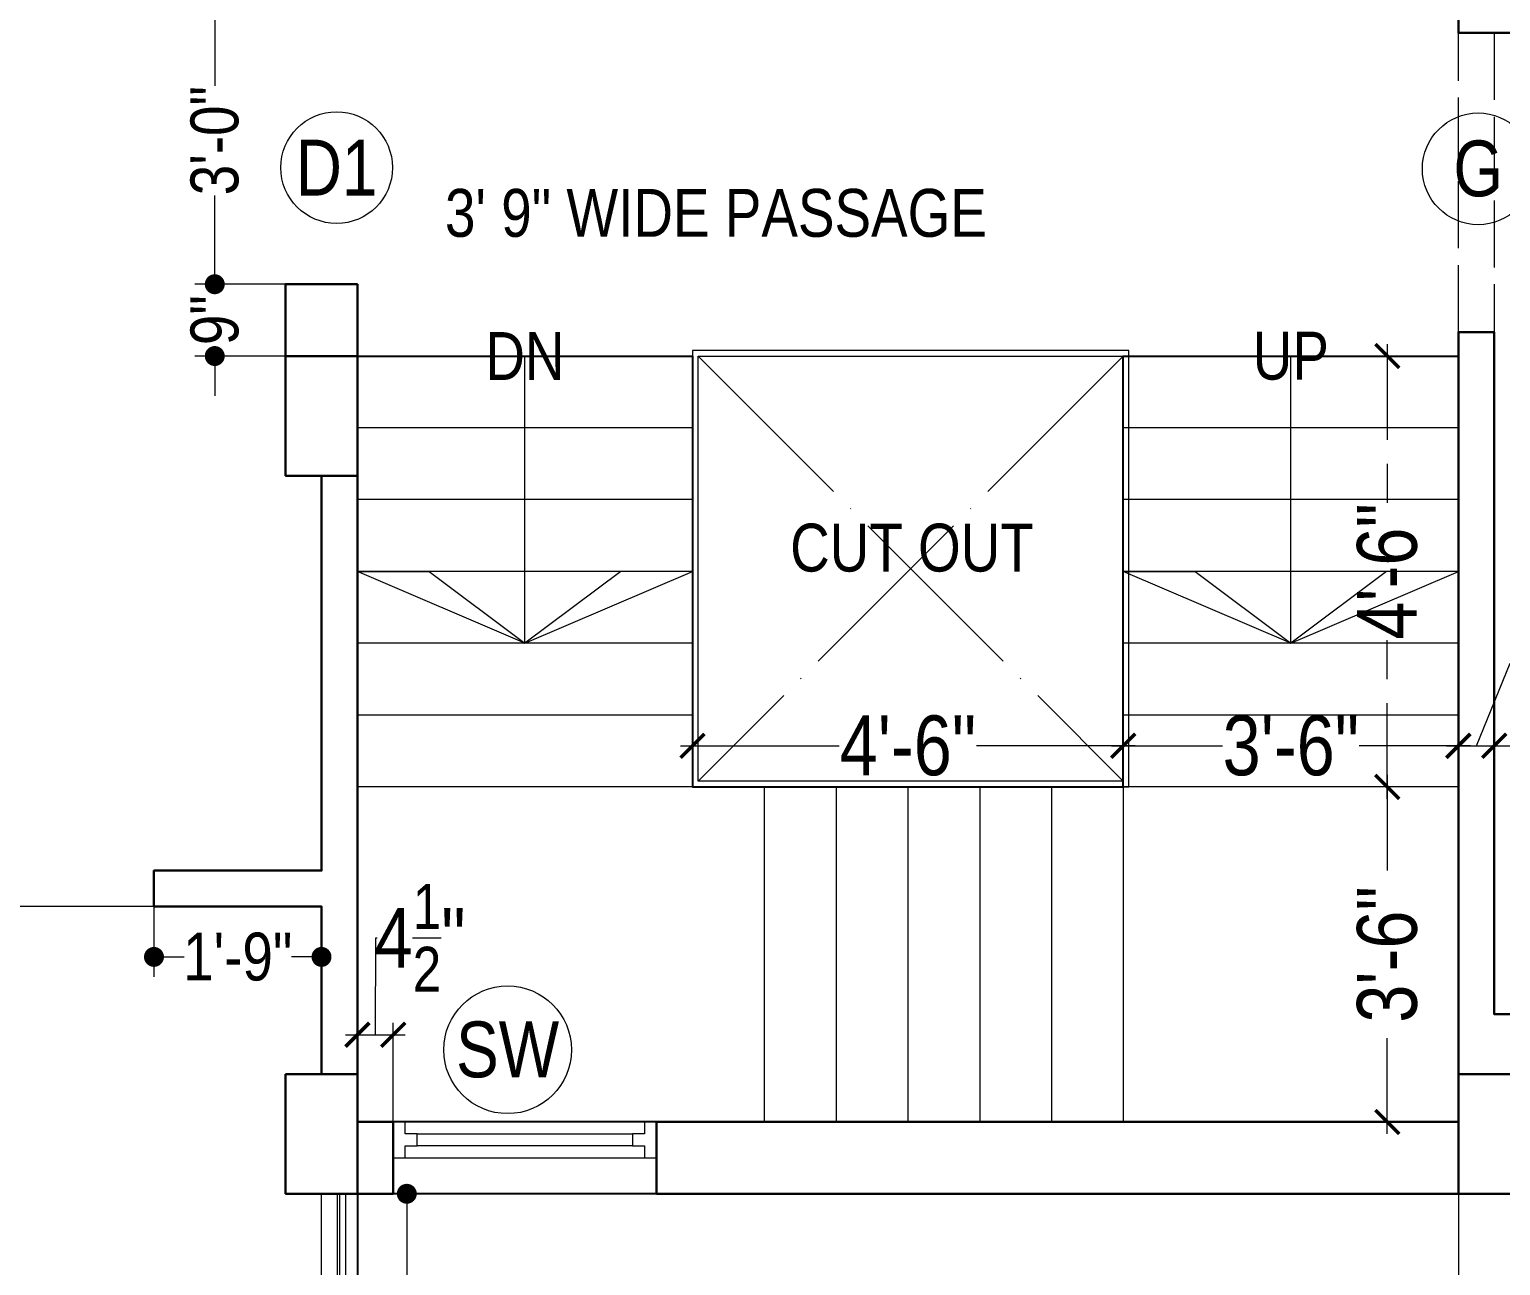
# Model space of a CAD drawing. Header units: millimetres. Extents: x 56222 to 162971, y -175692 to -121287.
# Drawn here: x 156064.4 to 156248.8, y -172620.6 to -172465.7 of the extents above; entities that cross this region are included whole.
import ezdxf

# ---------------------------------------------------------------- set-up
doc = ezdxf.new("R2010")
doc.units = ezdxf.units.MM
doc.header["$MEASUREMENT"] = 0
doc.header["$PDMODE"] = 35
doc.linetypes.add('ACAD_ISO02W100', pattern=[15, 12, -3])
doc.linetypes.add('ACAD_ISO04W100', pattern=[30, 24, -3, 0, -3])
doc.layers.get('Defpoints').update_dxf_attribs({"color": 220})
for name, color, linetype, lineweight in [('COLUMN', 1, 'Continuous', 30), ('ELEVATION', 250, 'Continuous', 9), ('FIRST FLOOR', 7, 'Continuous', 9), ('FIRST FLOOR ( DIM )', 250, 'Continuous', 9), ('FIRST FLOOR ( TEXT )', 7, 'Continuous', 9), ('FIRST FLOOR_( D - W & RAILING )', 251, 'Continuous', 9), ('FIRST FLOOR_( PLine )_', 251, 'Continuous', 30), ('FIRST FLOOR_( STAIR )', 251, 'Continuous', 9), ('GROUND FLOOR', 7, 'Continuous', 9), ('GROUND FLOOR  ( DIM )', 7, 'Continuous', 9), ('GROUND FLOOR ( DW_RAIL )', 7, 'Continuous', 9), ('SECOND FLOOR', 7, 'Continuous', 9), ('SECOND FLOOR ( TEXT )', 7, 'Continuous', 9), ('SECTION', 7, 'Continuous', 9), ('XX~STR BEAM', 5, 'ACAD_ISO02W100', 9)]:
    doc.layers.add(name, color=color, linetype=linetype, lineweight=lineweight)
doc.layers.add('XX~SLAB ( PLINE )', color=251, linetype='Continuous', plot=False)
doc.styles.add('Cn BT~6', font='swissc.ttf', dxfattribs={"height": 6})
doc.styles.add("Cn_BT_0'-0", font='swissc.ttf')
doc.styles.add('Cn_BT_7', font='swissc.ttf', dxfattribs={"height": 7})
doc.styles.add('Cn_BT_7½', font='swissc.ttf', dxfattribs={"height": 7.5})
doc.styles.add('KATHA', font='swissc.ttf')
doc.dimstyles.new('Cn BT~6', dxfattribs={"dimtxt": 0.18, "dimasz": 2.5, "dimexe": 2.5, "dimexo": 0, "dimgap": 0.09, "dimtad": 0, "dimdec": 3, "dimzin": 3, "dimdsep": 46, "dimlunit": 4, "dimtxsty": 'Cn BT~6', "dimblk": 'DOT', "dimcen": 0.09, "dimdle": 2, "dimclrd": 250, "dimclre": 250, "dimclrt": 5, "dimadec": 0, "dimazin": 0, "dimtfac": 0.75, "dimtdec": 3, "dimtofl": 0, "dimtmove": 0, "dimatfit": 3, "dimfxl": 1, "dimtolj": 1, "dimtzin": 0, "dimlwd": 15, "dimlwe": 15, "dimarcsym": 0})
doc.dimstyles.new('Cn_BT_7½', dxfattribs={"dimtxt": 9, "dimasz": 3, "dimexe": 1.5, "dimexo": 0, "dimgap": 0.09, "dimtad": 0, "dimdec": 3, "dimzin": 3, "dimdsep": 46, "dimlunit": 4, "dimtxsty": 'Cn_BT_7½', "dimblk": 'ARCHTICK', "dimcen": 0.09, "dimdle": 1.5, "dimclrd": 251, "dimclre": 251, "dimclrt": 14, "dimadec": 0, "dimazin": 0, "dimtfac": 0.75, "dimtdec": 3, "dimtofl": 0, "dimtmove": 0, "dimatfit": 3, "dimfxl": 0, "dimtolj": 1, "dimtzin": 0, "dimlwd": 15, "dimlwe": 15, "dimarcsym": 0})

# ---------------------------------------------------------------- blocks, each defined once
blk = doc.blocks.new('_ArchTick')
at = {"color": 0, "linetype": 'ByBlock', "const_width": 0.15}
blk.add_lwpolyline([(-0.5, -0.5), (0.5, 0.5)], dxfattribs=at)
blk = doc.blocks.new('*D222')
at = {"layer": 'Defpoints', "color": 0, "transparency": 16777216}
for p in [(156243.53, -172555.47), (156201.53, -172559.83), (156243.53, -172559.83)]:
    blk.add_point(p, dxfattribs=at)
at = {"layer": 'FIRST FLOOR ( DIM )', "color": 251, "lineweight": 15, "transparency": 16777216}
for p, q in [((156200.03, -172555.47), (156213.98, -172555.47)), ((156201.53, -172559.83), (156201.53, -172553.97)), ((156245.03, -172555.47), (156231.08, -172555.47)), ((156243.53, -172559.83), (156243.53, -172553.97))]:
    blk.add_line(p, q, dxfattribs=at)
at = {"layer": 'FIRST FLOOR ( DIM )', "color": 251, "lineweight": 15, "transparency": 16777216, "xscale": 3, "yscale": 3, "zscale": 3, "rotation": 180}
blk.add_blockref('_ArchTick', (156201.53, -172555.47), dxfattribs=at)
at = {"layer": 'FIRST FLOOR ( DIM )', "color": 251, "lineweight": 15, "transparency": 16777216, "xscale": 3, "yscale": 3, "zscale": 3}
blk.add_blockref('_ArchTick', (156243.53, -172555.47), dxfattribs=at)
at = {"layer": 'FIRST FLOOR ( DIM )', "color": 14, "transparency": 16777216, "insert": (156222.53, -172555.47), "char_height": 7.5, "attachment_point": 5, "style": 'Cn_BT_7½'}
blk.add_mtext('\\A1;3\'-6"', dxfattribs=at)
blk = doc.blocks.new('*D221')
at = {"layer": 'Defpoints', "color": 0, "transparency": 16777216}
for p in [(156201.53, -172555.47), (156147.53, -172560.62), (156201.53, -172560.62)]:
    blk.add_point(p, dxfattribs=at)
at = {"layer": 'FIRST FLOOR ( DIM )', "color": 251, "lineweight": 15, "transparency": 16777216}
for p, q in [((156146.03, -172555.47), (156165.93, -172555.47)), ((156147.53, -172560.62), (156147.53, -172553.97)), ((156203.03, -172555.47), (156183.13, -172555.47)), ((156201.53, -172560.62), (156201.53, -172553.97))]:
    blk.add_line(p, q, dxfattribs=at)
at = {"layer": 'FIRST FLOOR ( DIM )', "color": 251, "lineweight": 15, "transparency": 16777216, "xscale": 3, "yscale": 3, "zscale": 3, "rotation": 180}
blk.add_blockref('_ArchTick', (156147.53, -172555.47), dxfattribs=at)
at = {"layer": 'FIRST FLOOR ( DIM )', "color": 251, "lineweight": 15, "transparency": 16777216, "xscale": 3, "yscale": 3, "zscale": 3}
blk.add_blockref('_ArchTick', (156201.53, -172555.47), dxfattribs=at)
at = {"layer": 'FIRST FLOOR ( DIM )', "color": 14, "transparency": 16777216, "insert": (156174.53, -172555.47), "char_height": 7.5, "attachment_point": 5, "style": 'Cn_BT_7½'}
blk.add_mtext('\\A1;4\'-6"', dxfattribs=at)
blk = doc.blocks.new('*D220')
at = {"layer": 'Defpoints', "color": 0, "transparency": 16777216}
for p in [(155942.03, -172611.62), (156105.53, -172611.62), (156105.53, -172659.79)]:
    blk.add_point(p, dxfattribs=at)
at = {"layer": 'FIRST FLOOR ( DIM )', "color": 251, "lineweight": 15, "transparency": 16777216}
for p, q in [((155942.03, -172611.62), (155942.03, -172661.29)), ((156105.53, -172611.62), (156105.53, -172661.29)), ((155940.53, -172659.79), (156011.25, -172659.79)), ((156107.03, -172659.79), (156036.31, -172659.79))]:
    blk.add_line(p, q, dxfattribs=at)
at = {"layer": 'FIRST FLOOR ( DIM )', "color": 251, "lineweight": 15, "transparency": 16777216, "xscale": 3, "yscale": 3, "zscale": 3, "rotation": 180}
blk.add_blockref('_ArchTick', (155942.03, -172659.79), dxfattribs=at)
at = {"layer": 'FIRST FLOOR ( DIM )', "color": 251, "lineweight": 15, "transparency": 16777216, "xscale": 3, "yscale": 3, "zscale": 3}
blk.add_blockref('_ArchTick', (156105.53, -172659.79), dxfattribs=at)
at = {"layer": 'FIRST FLOOR ( DIM )', "color": 14, "transparency": 16777216, "insert": (156023.78, -172659.79), "char_height": 7.5, "attachment_point": 5, "style": 'Cn_BT_7½'}
blk.add_mtext('\\A1;13\'-7{\\H0.750000x;\\S1/2;}"', dxfattribs=at)
blk = doc.blocks.new('*D219')
at = {"layer": 'Defpoints', "color": 0, "transparency": 16777216}
for p in [(156243.53, -172611.62), (156252.53, -172611.62), (156252.53, -172659.79)]:
    blk.add_point(p, dxfattribs=at)
at = {"layer": 'FIRST FLOOR ( DIM )', "color": 251, "lineweight": 15, "transparency": 16777216}
for p, q in [((156243.53, -172611.62), (156243.53, -172661.29)), ((156252.53, -172611.62), (156252.53, -172661.29)), ((156242.03, -172659.79), (156254.03, -172659.79)), ((156248.03, -172659.79), (156246.29, -172672.05)), ((156246.29, -172672.05), (156246.11, -172672.05))]:
    blk.add_line(p, q, dxfattribs=at)
at = {"layer": 'FIRST FLOOR ( DIM )', "color": 251, "lineweight": 15, "transparency": 16777216, "xscale": 3, "yscale": 3, "zscale": 3, "rotation": 180}
blk.add_blockref('_ArchTick', (156243.53, -172659.79), dxfattribs=at)
at = {"layer": 'FIRST FLOOR ( DIM )', "color": 251, "lineweight": 15, "transparency": 16777216, "xscale": 3, "yscale": 3, "zscale": 3}
blk.add_blockref('_ArchTick', (156252.53, -172659.79), dxfattribs=at)
at = {"layer": 'FIRST FLOOR ( DIM )', "color": 14, "transparency": 16777216, "insert": (156242.45, -172672.05), "char_height": 7.5, "attachment_point": 5, "style": 'Cn_BT_7½'}
blk.add_mtext('\\A1;9"', dxfattribs=at)
blk = doc.blocks.new('*D212')
at = {"layer": 'Defpoints', "color": 0, "transparency": 16777216}
for p in [(156105.53, -172611.62), (156243.53, -172611.62), (156243.53, -172659.79)]:
    blk.add_point(p, dxfattribs=at)
at = {"layer": 'FIRST FLOOR ( DIM )', "color": 251, "lineweight": 15, "transparency": 16777216}
for p, q in [((156105.53, -172611.62), (156105.53, -172661.29)), ((156243.53, -172611.62), (156243.53, -172661.29)), ((156104.03, -172659.79), (156163.67, -172659.79)), ((156245.03, -172659.79), (156185.39, -172659.79))]:
    blk.add_line(p, q, dxfattribs=at)
at = {"layer": 'FIRST FLOOR ( DIM )', "color": 251, "lineweight": 15, "transparency": 16777216, "xscale": 3, "yscale": 3, "zscale": 3, "rotation": 180}
blk.add_blockref('_ArchTick', (156105.53, -172659.79), dxfattribs=at)
at = {"layer": 'FIRST FLOOR ( DIM )', "color": 251, "lineweight": 15, "transparency": 16777216, "xscale": 3, "yscale": 3, "zscale": 3}
blk.add_blockref('_ArchTick', (156243.53, -172659.79), dxfattribs=at)
at = {"layer": 'FIRST FLOOR ( DIM )', "color": 14, "transparency": 16777216, "insert": (156174.53, -172659.79), "char_height": 7.5, "attachment_point": 5, "style": 'Cn_BT_7½'}
blk.add_mtext('\\A1;11\'-6"', dxfattribs=at)
blk = doc.blocks.new('_Dot')
at = {"color": 0, "linetype": 'ByBlock', "lineweight": -2}
blk.add_line((-0.5, 0), (-1, 0), dxfattribs=at)
at = {"color": 0, "linetype": 'ByBlock', "const_width": 0.5}
blk.add_lwpolyline([(-0.25, 0, 1), (0.25, 0, 1)], format="xyb", close=True, dxfattribs=at)
blk = doc.blocks.new('*D211')
at = {"layer": 'Defpoints', "color": 0, "transparency": 16777216}
for p in [(156080.03, -172575.62), (156101.03, -172575.62), (156101.03, -172581.93)]:
    blk.add_point(p, dxfattribs=at)
at = {"layer": 'ELEVATION', "color": 250, "lineweight": 15, "transparency": 16777216}
for p, q in [((156080.03, -172575.62), (156080.03, -172584.43)), ((156101.03, -172575.62), (156101.03, -172584.43)), ((156082.53, -172581.93), (156083.81, -172581.93)), ((156098.53, -172581.93), (156097.25, -172581.93))]:
    blk.add_line(p, q, dxfattribs=at)
at = {"layer": 'ELEVATION', "color": 250, "lineweight": 15, "transparency": 16777216, "xscale": 2.5, "yscale": 2.5, "zscale": 2.5, "rotation": 180}
blk.add_blockref('_Dot', (156080.03, -172581.93), dxfattribs=at)
at = {"layer": 'ELEVATION', "color": 250, "lineweight": 15, "transparency": 16777216, "xscale": 2.5, "yscale": 2.5, "zscale": 2.5}
blk.add_blockref('_Dot', (156101.03, -172581.93), dxfattribs=at)
at = {"layer": 'ELEVATION', "color": 5, "transparency": 16777216, "insert": (156090.53, -172581.93), "char_height": 6, "attachment_point": 5, "style": 'Cn BT~6'}
blk.add_mtext('\\A1;1\'-9"', dxfattribs=at)
blk = doc.blocks.new('*D190')
at = {"layer": 'Defpoints', "color": 0, "transparency": 16777216}
for p in [(156096.53, -172497.62), (156087.65, -172506.62), (156096.53, -172506.62)]:
    blk.add_point(p, dxfattribs=at)
at = {"layer": 'ELEVATION', "color": 250, "lineweight": 15, "transparency": 16777216}
for p, q in [((156087.65, -172495.12), (156087.65, -172492.62)), ((156096.53, -172497.62), (156085.15, -172497.62)), ((156096.53, -172506.62), (156085.15, -172506.62)), ((156087.65, -172509.12), (156087.65, -172511.62))]:
    blk.add_line(p, q, dxfattribs=at)
at = {"layer": 'ELEVATION', "color": 250, "lineweight": 15, "transparency": 16777216, "xscale": 2.5, "yscale": 2.5, "zscale": 2.5}
for p, rotation in [((156087.65, -172497.62), 270), ((156087.65, -172506.62), 90)]:
    blk.add_blockref('_Dot', p, dxfattribs=dict(at, rotation=rotation))
at = {"layer": 'ELEVATION', "color": 5, "transparency": 16777216, "insert": (156087.65, -172502.12), "char_height": 6, "attachment_point": 5, "rotation": 90, "style": 'Cn BT~6'}
blk.add_mtext('\\A1;9"', dxfattribs=at)
blk = doc.blocks.new('*D188')
at = {"layer": 'Defpoints', "color": 0, "transparency": 16777216}
for p in [(156110.03, -172591.69), (156105.53, -172602.62), (156110.03, -172602.62)]:
    blk.add_point(p, dxfattribs=at)
at = {"layer": 'FIRST FLOOR ( DIM )', "color": 251, "lineweight": 15, "transparency": 16777216}
for p, q in [((156107.78, -172591.69), (156107.83, -172579.54)), ((156107.83, -172579.54), (156108.01, -172579.54)), ((156105.53, -172602.62), (156105.53, -172590.19)), ((156110.03, -172602.62), (156110.03, -172590.19)), ((156104.03, -172591.69), (156111.53, -172591.69))]:
    blk.add_line(p, q, dxfattribs=at)
at = {"layer": 'FIRST FLOOR ( DIM )', "color": 251, "lineweight": 15, "transparency": 16777216, "xscale": 3, "yscale": 3, "zscale": 3, "rotation": 180}
blk.add_blockref('_ArchTick', (156105.53, -172591.69), dxfattribs=at)
at = {"layer": 'FIRST FLOOR ( DIM )', "color": 251, "lineweight": 15, "transparency": 16777216, "xscale": 3, "yscale": 3, "zscale": 3}
blk.add_blockref('_ArchTick', (156110.03, -172591.69), dxfattribs=at)
at = {"layer": 'FIRST FLOOR ( DIM )', "color": 14, "transparency": 16777216, "insert": (156113.38, -172579.54), "char_height": 7.5, "attachment_point": 5, "style": 'Cn_BT_7½'}
blk.add_mtext('\\A1;4{\\H0.750000x;\\S1/2;}"', dxfattribs=at)
blk = doc.blocks.new('*D186')
at = {"layer": 'Defpoints', "color": 0, "transparency": 16777216}
for p in [(156087.65, -172461.62), (156101.03, -172461.62), (156096.53, -172497.62)]:
    blk.add_point(p, dxfattribs=at)
at = {"layer": 'ELEVATION', "color": 250, "lineweight": 15, "transparency": 16777216}
for p, q in [((156101.03, -172461.62), (156085.15, -172461.62)), ((156087.65, -172464.12), (156087.65, -172472.76)), ((156087.65, -172495.12), (156087.65, -172486.48)), ((156096.53, -172497.62), (156085.15, -172497.62))]:
    blk.add_line(p, q, dxfattribs=at)
at = {"layer": 'ELEVATION', "color": 250, "lineweight": 15, "transparency": 16777216, "xscale": 2.5, "yscale": 2.5, "zscale": 2.5}
for p, rotation in [((156087.65, -172461.62), 90), ((156087.65, -172497.62), 270)]:
    blk.add_blockref('_Dot', p, dxfattribs=dict(at, rotation=rotation))
at = {"layer": 'ELEVATION', "color": 5, "transparency": 16777216, "insert": (156087.65, -172479.62), "char_height": 6, "attachment_point": 5, "rotation": 90, "style": 'Cn BT~6'}
blk.add_mtext('\\A1;3\'-0"', dxfattribs=at)
blk = doc.blocks.new('*D185')
at = {"layer": 'Defpoints', "color": 0, "transparency": 16777216}
for p in [(156248.03, -172555.47), (156243.53, -172559.83), (156248.03, -172559.83)]:
    blk.add_point(p, dxfattribs=at)
at = {"layer": 'FIRST FLOOR ( DIM )', "color": 251, "lineweight": 15, "transparency": 16777216}
for p, q in [((156245.78, -172555.47), (156250.04, -172545.1)), ((156250.04, -172545.1), (156250.22, -172545.1)), ((156242.03, -172555.47), (156249.53, -172555.47)), ((156243.53, -172559.83), (156243.53, -172553.97)), ((156248.03, -172559.83), (156248.03, -172553.97))]:
    blk.add_line(p, q, dxfattribs=at)
at = {"layer": 'FIRST FLOOR ( DIM )', "color": 251, "lineweight": 15, "transparency": 16777216, "xscale": 3, "yscale": 3, "zscale": 3, "rotation": 180}
blk.add_blockref('_ArchTick', (156243.53, -172555.47), dxfattribs=at)
at = {"layer": 'FIRST FLOOR ( DIM )', "color": 251, "lineweight": 15, "transparency": 16777216, "xscale": 3, "yscale": 3, "zscale": 3}
blk.add_blockref('_ArchTick', (156248.03, -172555.47), dxfattribs=at)
at = {"layer": 'FIRST FLOOR ( DIM )', "color": 14, "transparency": 16777216, "insert": (156255.59, -172545.1), "char_height": 7.5, "attachment_point": 5, "style": 'Cn_BT_7½'}
blk.add_mtext('\\A1;4{\\H0.750000x;\\S1/2;}"', dxfattribs=at)
blk = doc.blocks.new('*D184')
at = {"layer": 'Defpoints', "color": 0, "transparency": 16777216}
for p in [(156333.53, -172555.47), (156248.03, -172559.83), (156333.53, -172559.83)]:
    blk.add_point(p, dxfattribs=at)
at = {"layer": 'FIRST FLOOR ( DIM )', "color": 251, "lineweight": 15, "transparency": 16777216}
for p, q in [((156246.53, -172555.47), (156280.58, -172555.47)), ((156248.03, -172559.83), (156248.03, -172553.97)), ((156335.03, -172555.47), (156300.98, -172555.47)), ((156333.53, -172559.83), (156333.53, -172553.97))]:
    blk.add_line(p, q, dxfattribs=at)
at = {"layer": 'FIRST FLOOR ( DIM )', "color": 251, "lineweight": 15, "transparency": 16777216, "xscale": 3, "yscale": 3, "zscale": 3, "rotation": 180}
blk.add_blockref('_ArchTick', (156248.03, -172555.47), dxfattribs=at)
at = {"layer": 'FIRST FLOOR ( DIM )', "color": 251, "lineweight": 15, "transparency": 16777216, "xscale": 3, "yscale": 3, "zscale": 3}
blk.add_blockref('_ArchTick', (156333.53, -172555.47), dxfattribs=at)
at = {"layer": 'FIRST FLOOR ( DIM )', "color": 14, "transparency": 16777216, "insert": (156290.78, -172555.47), "char_height": 7.5, "attachment_point": 5, "style": 'Cn_BT_7½'}
blk.add_mtext('\\A1;7\'-1{\\H0.750000x;\\S1/2;}"', dxfattribs=at)
blk = doc.blocks.new('*D182')
at = {"layer": 'Defpoints', "color": 0, "transparency": 16777216}
for p in [(156105.53, -172611.62), (156111.72, -172611.62), (156105.53, -172647.62)]:
    blk.add_point(p, dxfattribs=at)
at = {"layer": 'ELEVATION', "color": 250, "lineweight": 15, "transparency": 16777216}
for p, q in [((156105.53, -172611.62), (156114.22, -172611.62)), ((156111.72, -172614.12), (156111.72, -172622.76)), ((156111.72, -172645.12), (156111.72, -172636.48)), ((156105.53, -172647.62), (156114.22, -172647.62))]:
    blk.add_line(p, q, dxfattribs=at)
at = {"layer": 'ELEVATION', "color": 250, "lineweight": 15, "transparency": 16777216, "xscale": 2.5, "yscale": 2.5, "zscale": 2.5}
for p, rotation in [((156111.72, -172611.62), 90), ((156111.72, -172647.62), 270)]:
    blk.add_blockref('_Dot', p, dxfattribs=dict(at, rotation=rotation))
at = {"layer": 'ELEVATION', "color": 5, "transparency": 16777216, "insert": (156111.72, -172629.62), "char_height": 6, "attachment_point": 5, "rotation": 90, "style": 'Cn BT~6'}
blk.add_mtext('\\A1;3\'-0"', dxfattribs=at)
blk = doc.blocks.new('*D276')
at = {"layer": 'Defpoints', "color": 0, "transparency": 16777216}
for p in [(156243.53, -172560.62), (156234.62, -172602.62), (156243.53, -172602.62)]:
    blk.add_point(p, dxfattribs=at)
at = {"layer": 'XX~STR BEAM', "color": 251, "lineweight": 15, "transparency": 16777216}
for p, q in [((156234.62, -172559.12), (156234.62, -172573.07)), ((156243.53, -172560.62), (156233.12, -172560.62)), ((156234.62, -172604.12), (156234.62, -172590.17)), ((156243.53, -172602.62), (156233.12, -172602.62))]:
    blk.add_line(p, q, dxfattribs=at)
at = {"layer": 'XX~STR BEAM', "color": 251, "lineweight": 15, "transparency": 16777216, "xscale": 3, "yscale": 3, "zscale": 3}
for p, rotation in [((156234.62, -172560.62), 90), ((156234.62, -172602.62), 270)]:
    blk.add_blockref('_ArchTick', p, dxfattribs=dict(at, rotation=rotation))
at = {"layer": 'XX~STR BEAM', "color": 14, "transparency": 16777216, "insert": (156234.62, -172581.62), "char_height": 7.5, "attachment_point": 5, "rotation": 90, "style": 'Cn_BT_7½'}
blk.add_mtext('\\A1;3\'-6"', dxfattribs=at)
blk = doc.blocks.new('*D277')
at = {"layer": 'Defpoints', "color": 0, "transparency": 16777216}
for p in [(156234.62, -172506.62), (156243.53, -172506.62), (156243.53, -172560.62)]:
    blk.add_point(p, dxfattribs=at)
at = {"layer": 'XX~STR BEAM', "color": 251, "lineweight": 15, "transparency": 16777216}
for p, q in [((156234.62, -172505.12), (156234.62, -172525.02)), ((156243.53, -172506.62), (156233.12, -172506.62)), ((156234.62, -172562.12), (156234.62, -172542.22)), ((156243.53, -172560.62), (156233.12, -172560.62))]:
    blk.add_line(p, q, dxfattribs=at)
at = {"layer": 'XX~STR BEAM', "color": 251, "lineweight": 15, "transparency": 16777216, "xscale": 3, "yscale": 3, "zscale": 3}
for p, rotation in [((156234.62, -172506.62), 90), ((156234.62, -172560.62), 270)]:
    blk.add_blockref('_ArchTick', p, dxfattribs=dict(at, rotation=rotation))
at = {"layer": 'XX~STR BEAM', "color": 14, "transparency": 16777216, "insert": (156234.62, -172533.62), "char_height": 7.5, "attachment_point": 5, "rotation": 90, "style": 'Cn_BT_7½'}
blk.add_mtext('\\A1;4\'-6"', dxfattribs=at)

msp = doc.modelspace()

# ---------------------------------------------------------------- linework, layer by layer
at = {"layer": 'COLUMN'}
for points in [[(156258.52891, -172457.11814), (156258.52891, -172466.11814), (156243.52891, -172466.11814), (156243.52891, -172457.11814)], [(156096.52891, -172506.61814), (156105.52891, -172506.61814), (156105.52891, -172521.61814), (156096.52891, -172521.61814)], [(156096.52891, -172596.61814), (156105.52891, -172596.61814), (156105.52891, -172611.61814), (156096.52891, -172611.61814)], [(156243.5289, -172596.61815), (156252.5289, -172596.61815), (156252.5289, -172611.61815), (156243.5289, -172611.61815)]]:
    msp.add_lwpolyline(points, close=True, dxfattribs=at)
at = {"layer": 'FIRST FLOOR'}
for p, q in [((156243.52891, -172503.61814), (156243.52891, -172611.61814)), ((156243.52891, -172503.61814), (156248.02891, -172503.61814)), ((156248.02891, -172503.61814), (156248.02891, -172589.11814)), ((156101.02891, -172571.11814), (156101.02891, -172521.61814)), ((156105.52891, -172521.61814), (156101.02891, -172521.61814)), ((156101.02891, -172571.11814), (156080.02891, -172571.11814)), ((156080.02891, -172571.11814), (156080.02891, -172575.61814)), ((156101.02891, -172575.61814), (155942.02891, -172575.61814)), ((156101.02891, -172596.61814), (156101.02891, -172575.61814)), ((156248.02891, -172589.11814), (156333.52891, -172589.11814)), ((156243.52891, -172602.61814), (156105.52891, -172602.61814)), ((156110.02891, -172602.61814), (156110.02891, -172611.61814)), ((156143.02891, -172602.61814), (156143.02891, -172611.61814)), ((156342.52891, -172611.61814), (156096.52891, -172611.61814))]:
    msp.add_line(p, q, dxfattribs=at)
at = {"layer": 'FIRST FLOOR', "ltscale": 0.7}
msp.add_lwpolyline([(156105.52891, -172611.61814), (156105.52891, -172647.61814), (155937.52891, -172647.61814), (155937.52891, -172301.11814), (155942.02891, -172301.11814)], dxfattribs=at)
at = {"layer": 'FIRST FLOOR', "linetype": 'ACAD_ISO02W100', "ltscale": 0.7}
msp.add_lwpolyline([(156248.02891, -172503.61814), (156243.52891, -172503.61814), (156243.52891, -172466.11814), (156248.02891, -172466.11814)], close=True, dxfattribs=at)
at = {"layer": 'FIRST FLOOR', "color": 1, "linetype": 'ACAD_ISO02W100', "ltscale": 0.7}
msp.add_lwpolyline([(156105.52891, -172611.61814), (156105.52891, -172647.61814), (155942.02891, -172647.61814), (155942.02891, -172575.61814)], dxfattribs=at)
at = {"layer": 'FIRST FLOOR'}
msp.add_lwpolyline([(155946.52891, -172643.11814), (156101.02891, -172643.11814), (156101.02891, -172611.61814), (156105.52891, -172611.61814), (156105.52891, -172647.61814), (155942.02891, -172647.61814), (155942.02891, -172611.61814), (155946.52891, -172611.61814)], close=True, dxfattribs=at)
at = {"layer": 'FIRST FLOOR ( DIM )', "color": 5}
for centre in [(156102.92602, -172483.00508), (156246.01442, -172483.15486)]:
    msp.add_circle(centre, 7, dxfattribs=at)
at = {"layer": 'FIRST FLOOR_( D - W & RAILING )', "color": 32}
msp.add_lwpolyline([(155943.52891, -172611.61814), (155944.52891, -172611.61814), (155944.52891, -172645.11814), (156103.02891, -172645.11814), (156103.02891, -172611.61814), (156104.02891, -172611.61814), (156104.02891, -172646.11814), (155943.52891, -172646.11814), (155943.52891, -172611.61814), (155944.52891, -172611.61814), (155944.22891, -172611.61814), (155944.22891, -172645.41814), (156103.32891, -172645.41814), (156103.32891, -172611.61814), (156104.02891, -172611.61814), (156104.02891, -172646.11814), (155943.52891, -172646.11814)], close=True, dxfattribs=at)
at = {"layer": 'FIRST FLOOR_( PLine )_'}
for points in [[(156096.52891, -172506.61814), (156105.52891, -172506.61814), (156105.52891, -172497.61814), (156096.52891, -172497.61814)], [(156248.02891, -172503.61814), (156243.52891, -172503.61814), (156243.52891, -172611.61814), (156252.5289, -172611.61814), (156252.52891, -172593.61814), (156276.52891, -172593.61814), (156276.52891, -172589.11814), (156248.02891, -172589.11814)], [(156105.52891, -172521.61814), (156101.02891, -172521.61814), (156101.02891, -172571.11814), (156080.02891, -172571.11814), (156080.02891, -172575.61814), (156101.02891, -172575.61814), (156101.02891, -172596.61814), (156105.52891, -172596.61814)], [(156110.02891, -172611.61814), (156105.52891, -172611.61814), (156105.52891, -172602.61814), (156110.02891, -172602.61814)], [(156243.52891, -172602.61814), (156143.02891, -172602.61814), (156143.02891, -172607.11814), (156143.02891, -172611.61814), (156243.52891, -172611.61814)]]:
    msp.add_lwpolyline(points, close=True, dxfattribs=at)
at = {"layer": 'FIRST FLOOR_( STAIR )'}
for p, q in [((156147.52891, -172506.61814), (156105.52891, -172506.61814)), ((156243.52891, -172506.61814), (156201.52891, -172506.61814)), ((156201.52891, -172506.61814), (156201.52891, -172602.61814)), ((156147.52891, -172515.61814), (156105.52891, -172515.61814)), ((156243.52891, -172515.61814), (156201.52891, -172515.61814)), ((156147.52891, -172524.61814), (156105.52891, -172524.61814)), ((156243.52891, -172524.61814), (156201.52891, -172524.61814)), ((156147.52891, -172533.61814), (156105.52891, -172533.61814)), ((156243.52891, -172533.61814), (156201.52891, -172533.61814)), ((156147.52891, -172542.61814), (156105.52891, -172542.61814)), ((156243.52891, -172542.61814), (156201.52891, -172542.61814)), ((156147.52891, -172551.61814), (156105.52891, -172551.61814)), ((156243.52891, -172551.61814), (156201.52891, -172551.61814)), ((156243.52891, -172560.61814), (156105.52891, -172560.61814)), ((156156.52891, -172560.61814), (156156.52891, -172602.61814)), ((156165.52891, -172560.61814), (156165.52891, -172602.61814)), ((156174.52891, -172560.61814), (156174.52891, -172602.61814)), ((156183.52891, -172560.61814), (156183.52891, -172602.61814)), ((156192.52891, -172560.61814), (156192.52891, -172602.61814))]:
    msp.add_line(p, q, dxfattribs=at)
for points in [[(156126.52891, -172542.61814), (156147.52891, -172533.61814), (156138.52891, -172533.61814), (156126.52891, -172542.61814), (156105.52891, -172533.61814), (156114.52891, -172533.61814), (156126.52891, -172542.61814), (156126.52891, -172506.61814)], [(156148.22891, -172506.61814), (156201.52891, -172506.61814), (156201.52891, -172560.61814), (156202.22891, -172560.61814), (156202.22891, -172505.91814), (156147.52891, -172505.91814), (156147.52891, -172560.61814), (156201.52891, -172560.61814), (156201.52891, -172559.91814), (156148.22891, -172559.91814), (156148.22891, -172506.61814)], [(156222.52891, -172542.61814), (156243.52891, -172533.61814), (156234.52891, -172533.61814), (156222.52891, -172542.61814), (156201.52891, -172533.61814), (156210.52891, -172533.61814), (156222.52891, -172542.61814), (156222.52891, -172506.61814)]]:
    msp.add_lwpolyline(points, dxfattribs=at)
at = {"layer": 'GROUND FLOOR'}
msp.add_lwpolyline([(156147.52891, -172506.61814), (156147.52891, -172560.61814), (156201.52891, -172560.61814), (156201.52891, -172506.61814)], dxfattribs=at)
at = {"layer": 'GROUND FLOOR  ( DIM )', "color": 5}
msp.add_circle((156124.35489, -172593.57463), 8, dxfattribs=at)
at = {"layer": 'GROUND FLOOR ( DW_RAIL )'}
msp.add_lwpolyline([(156143.02891, -172602.61814), (156141.52891, -172602.61814), (156141.52891, -172604.11814), (156140.02891, -172604.11814), (156140.02891, -172605.61814), (156113.02891, -172605.61814), (156113.02891, -172604.11814), (156111.52891, -172604.11814), (156111.52891, -172602.61814), (156110.02891, -172602.61814), (156110.02891, -172607.11814), (156111.52891, -172607.11814), (156111.52891, -172605.61814), (156113.02891, -172605.61814), (156113.02891, -172604.11814), (156140.02891, -172604.11814), (156140.02891, -172605.61814), (156141.52891, -172605.61814), (156141.52891, -172607.11814), (156143.02891, -172607.11814), (156143.02891, -172602.61814), (156110.02891, -172602.61814), (156110.02891, -172607.11814), (156143.02891, -172607.11814)], close=True, dxfattribs=at)
at = {"layer": 'SECOND FLOOR', "color": 1, "linetype": 'ACAD_ISO04W100'}
for p, q in [((156148.22891, -172506.61814), (156201.52891, -172559.91814)), ((156201.52891, -172506.61814), (156148.22891, -172559.91814))]:
    msp.add_line(p, q, dxfattribs=at)
at = {"layer": 'SECTION', "color": 5}
for points in [[(156130.0788, -172705.71754, 12, 12, 0), (156127.0788, -172705.71754, 0, 0, 0), (156127.0788, -172245.31193, 12, 12, 0), (156130.0788, -172245.31193, 12, 12, 0)], [(156214.56591, -172705.71754, 12, 12, 0), (156217.56591, -172705.71754, 0, 0, 0), (156217.56591, -172245.31193, 12, 12, 0), (156214.56591, -172245.31193, 12, 12, 0)], [(155823.70144, -172581.61814, 12, 12, 0), (155823.70144, -172584.61814, 0, 0, 0), (156403.16079, -172584.61814, 12, 12, 0), (156403.16079, -172581.61814, 12, 12, 0)]]:
    msp.add_lwpolyline(points, format="xyseb", dxfattribs=at)
at = {"layer": 'XX~SLAB ( PLINE )'}
for points in [[(155937.52891, -172301.11814), (156342.52891, -172301.11812), (156342.52893, -172611.61814), (156333.52891, -172611.61814), (156313.72424, -172611.61814), (156273.38712, -172611.61814), (156248.02891, -172611.61814), (156105.52891, -172611.61814), (156105.52891, -172647.61814), (155937.52891, -172647.61814)], [(156105.52891, -172506.61814), (156147.52891, -172506.61814), (156147.52891, -172560.61814), (156201.52891, -172560.61814), (156201.52891, -172506.61814), (156243.52891, -172506.61814), (156243.52891, -172602.61814), (156105.52891, -172602.61814)]]:
    msp.add_lwpolyline(points, close=True, dxfattribs=at)

# ---------------------------------------------------------------- texts
at = {"layer": 'FIRST FLOOR ( DIM )', "color": 5, "char_height": 7, "attachment_point": 5, "style": 'Cn_BT_7'}
for s, insert in [('D1', (156102.92602, -172483.00508)), ('G', (156246.01442, -172483.15486))]:
    msp.add_mtext(s, dxfattribs=dict(at, insert=insert))
at = {"layer": 'FIRST FLOOR ( TEXT )', "char_height": 6, "attachment_point": 5, "style": 'KATHA'}
for s, insert in [('3\' 9" WIDE PASSAGE', (156150.46492, -172488.71705)), ('DN', (156126.52891, -172506.61814)), ('UP', (156222.52891, -172506.61814))]:
    msp.add_mtext(s, dxfattribs=dict(at, insert=insert))
at = {"layer": 'GROUND FLOOR  ( DIM )', "color": 5, "insert": (156124.35489, -172593.57463), "char_height": 7, "attachment_point": 5, "style": 'Cn_BT_7'}
msp.add_mtext('SW', dxfattribs=at)
at = {"layer": 'SECOND FLOOR ( TEXT )', "color": 1, "insert": (156175.03792, -172530.67113), "char_height": 6, "attachment_point": 5, "style": "Cn_BT_0'-0"}
msp.add_mtext('CUT OUT', dxfattribs=at)

# ---------------------------------------------------------------- dimensions: what is measured, and where the dimension line sits
at = {"layer": 'ELEVATION'}
for base, p1, p2, picture, middle in [((156087.65461, -172461.61814), (156096.52891, -172497.61814), (156101.02891, -172461.61814), '*D186', (156087.65461, -172479.61814)), ((156087.65461, -172506.61814), (156096.52891, -172497.61814), (156096.52891, -172506.61814), '*D190', (156087.65461, -172502.11814)), ((156111.71618, -172611.61814), (156105.52891, -172647.61814), (156105.52891, -172611.61814), '*D182', (156111.71618, -172629.61814))]:
    dim = msp.add_linear_dim(base=base, p1=p1, p2=p2, angle=90, dimstyle='Cn BT~6', dxfattribs=at)
    dim.commit()
    dim.dimension.update_dxf_attribs({"geometry": picture, "text_midpoint": middle})
dim = msp.add_linear_dim(base=(156101.02891, -172581.93048), p1=(156080.02891, -172575.61814), p2=(156101.02891, -172575.61814), dimstyle='Cn BT~6', dxfattribs=at)
dim.commit()
dim.dimension.update_dxf_attribs({"geometry": '*D211', "text_midpoint": (156090.52891, -172581.93048)})
at = {"layer": 'FIRST FLOOR ( DIM )'}
for base, p1, p2, picture, middle in [((156248.02891, -172555.47256), (156243.52891, -172559.82869), (156248.02891, -172559.82869), '*D185', (156250.30614, -172545.09762)), ((156110.02891, -172591.68941), (156105.52891, -172602.61814), (156110.02891, -172602.61814), '*D188', (156108.10176, -172579.54036)), ((156252.5289, -172659.7906), (156243.52891, -172611.61814), (156252.5289, -172611.61815), '*D219', (156246.01892, -172672.05033))]:
    dim = msp.add_linear_dim(base=base, p1=p1, p2=p2, dimstyle='Cn_BT_7½', override={"dimtmove": 1}, dxfattribs=at)
    dim.commit()
    dim.dimension.update_dxf_attribs({"geometry": picture, "text_midpoint": middle, "dimtype": 160})
for base, p1, p2, picture, middle in [((156333.52891, -172555.47256), (156248.02891, -172559.82869), (156333.52891, -172559.82869), '*D184', (156290.77891, -172555.47256)), ((156201.52891, -172555.47256), (156147.52891, -172560.61814), (156201.52891, -172560.61814), '*D221', (156174.52891, -172555.47256)), ((156243.52891, -172555.47256), (156201.52891, -172559.82869), (156243.52891, -172559.82869), '*D222', (156222.52891, -172555.47256)), ((156105.52891, -172659.7906), (155942.02891, -172611.61814), (156105.52891, -172611.61814), '*D220', (156023.77891, -172659.7906))]:
    dim = msp.add_linear_dim(base=base, p1=p1, p2=p2, dimstyle='Cn_BT_7½', dxfattribs=at)
    dim.commit()
    dim.dimension.update_dxf_attribs({"geometry": picture, "text_midpoint": middle})
dim = msp.add_linear_dim(base=(156243.52891, -172659.7906), p1=(156105.52891, -172611.61814), p2=(156243.52891, -172611.61814), dimstyle='Cn_BT_7½', override={"dimtmove": 1}, dxfattribs=at)
dim.commit()
dim.dimension.update_dxf_attribs({"geometry": '*D212', "text_midpoint": (156174.52891, -172659.7906)})
at = {"layer": 'XX~STR BEAM'}
dim = msp.add_linear_dim(base=(156234.61961, -172506.61814), p1=(156243.52891, -172560.61814), p2=(156243.52891, -172506.61814), angle=90, dimstyle='Cn_BT_7½', override={"dimtmove": 1}, dxfattribs=at)
dim.commit()
dim.dimension.update_dxf_attribs({"geometry": '*D277', "text_midpoint": (156234.61961, -172533.61814)})
dim = msp.add_linear_dim(base=(156234.61961, -172602.61814), p1=(156243.52891, -172560.61814), p2=(156243.5289, -172602.61814), angle=90, dimstyle='Cn_BT_7½', dxfattribs=at)
dim.commit()
dim.dimension.update_dxf_attribs({"geometry": '*D276', "text_midpoint": (156234.61961, -172581.61814)})

doc.saveas('drawing.dxf')
